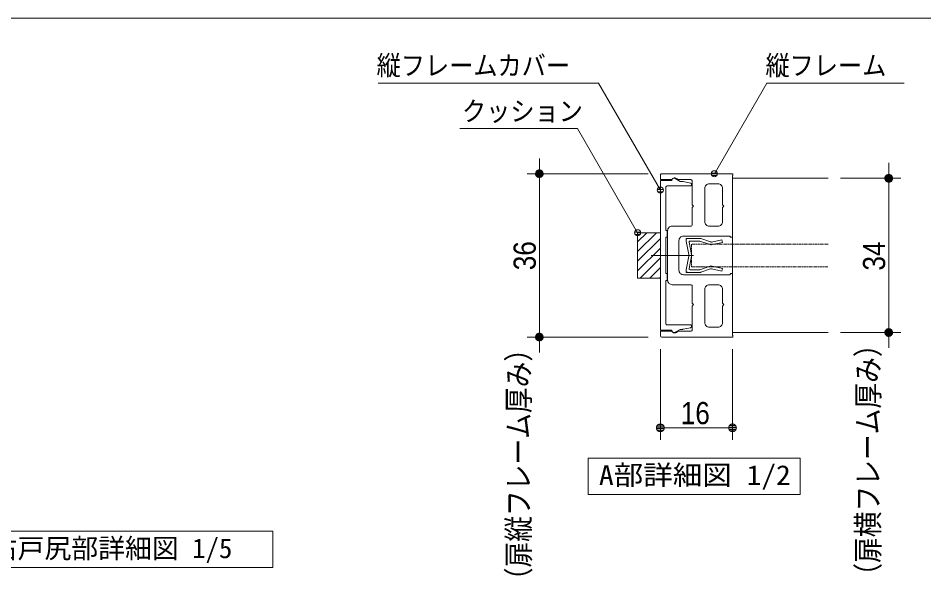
# Model space of a CAD drawing. Units: millimetres, scale not verified. Extents: x -6062 to 6062, y -3045 to 3045.
# Drawn here: x -3739 to -2242, y 1845 to 2770 of the extents above; entities that cross this region are included whole.
import ezdxf
from ezdxf.enums import TextEntityAlignment as Align

# ---------------------------------------------------------------- set-up
doc = ezdxf.new("R2010")
doc.units = ezdxf.units.MM
doc.header["$LTSCALE"] = 20
doc.linetypes.add('DOUBLE_CHAIN1', pattern=[8.8, 5, -1, 0.6, -0.6, 0.6, -1])
for name, color, linetype, lineweight in [('0-0_2寸法-1', 7, 'Continuous', 9), ('0-1_0', 7, 'Continuous', 9), ('0-2_2寸法-2', 7, 'Continuous', 9), ('0-3_2寸法-3', 7, 'Continuous', 9), ('0-4_3一般', 7, 'Continuous', 9), ('0-5_1図面枠', 7, 'Continuous', 9)]:
    doc.layers.add(name, color=color, linetype=linetype, lineweight=lineweight)
doc.styles.add('ＭＳ ゴシック', font='')
doc.styles.add('ＭＳ Ｐゴシック', font='')
doc.styles.get('ＭＳ ゴシック').set_extended_font_data('MS Gothic')
doc.styles.get('ＭＳ Ｐゴシック').set_extended_font_data('MS PGothic')

# ---------------------------------------------------------------- blocks, each defined once
blk = doc.blocks.new('グループ-74')
at = {"layer": '0-5_1図面枠'}
blk.add_lwpolyline([(-80000, 55400), (80000, 55400), (80000, -55400), (-80000, -55400)], close=True, dxfattribs=at)
blk = doc.blocks.new('図面枠')
at = {"layer": '0-5_1図面枠'}
blk.add_blockref('グループ-74', (0, 0), dxfattribs=at)
blk = doc.blocks.new('_Dot')
at = {"layer": '0-1_0'}
for p, q in [((-10, 0), (-20, 0)), ((9.78, 2), (-9.78, 2)), ((7.99, 6), (-7.99, 6)), ((9.16, -3.98), (-9.16, -3.98)), ((6, -7.98), (-6, -7.98))]:
    blk.add_line(p, q, dxfattribs=at)
for points in [[(10, 0), (9.92, 1.25), (9.69, 2.49), (9.3, 3.68), (8.76, 4.82), (8.09, 5.88), (7.29, 6.85), (6.37, 7.71), (5.36, 8.44), (4.26, 9.05), (3.09, 9.51), (1.87, 9.82), (0.63, 9.98), (-0.63, 9.98), (-1.87, 9.82), (-3.09, 9.51), (-4.26, 9.05), (-5.36, 8.44), (-6.37, 7.71), (-7.29, 6.85), (-8.09, 5.88), (-8.76, 4.82), (-9.3, 3.68), (-9.69, 2.49), (-9.92, 1.25), (-10, 0), (0, 0)], [(-10, 0), (-9.92, -1.25), (-9.69, -2.49), (-9.3, -3.68), (-8.76, -4.82), (-8.09, -5.88), (-7.29, -6.85), (-6.37, -7.71), (-5.36, -8.44), (-4.26, -9.05), (-3.09, -9.51), (-1.87, -9.82), (-0.63, -9.98), (0.63, -9.98), (1.87, -9.82), (3.09, -9.51), (4.26, -9.05), (5.36, -8.44), (6.37, -7.71), (7.29, -6.85), (8.09, -5.88), (8.76, -4.82), (9.3, -3.68), (9.69, -2.49), (9.92, -1.25), (10, 0), (0, 0)]]:
    blk.add_lwpolyline(points, close=True, dxfattribs=at)
blk = doc.blocks.new('グループ-81')
at = {"layer": '0-3_2寸法-3'}
blk.add_lwpolyline([(-13192.5, 39654.4), (-20192.5, 39654.4), (-20192.5, 40854.4), (-13192.5, 40854.4)], close=True, dxfattribs=at)
at = {"layer": '0-3_2寸法-3', "style": 'ＭＳ ゴシック', "width": 1.1}
blk.add_text('A部詳細図 1/2', height=650.9, dxfattribs=at).set_placement((-19839.4, 39772), align=Align.BOTTOM_LEFT)
blk = doc.blocks.new('グループ-82')
at = {"layer": '0-4_3一般'}
for p, q in [((-16955, 48071.9), (-16955, 48116.9)), ((-16910, 48116.9), (-16955, 48116.9)), ((-16955, 48026.9), (-16955, 48071.9)), ((-16955, 48026.9), (-16867.6, 47582.4)), ((-16910, 48116.9), (-16494.9, 48116.9)), ((-16858.2, 47991.3), (-16777.6, 47582.4)), ((-16828.8, 48026.9), (-16505, 48026.9)), ((-16190.7, 47920.9), (-16505, 48026.9)), ((-16475.7, 48112.5), (-16152.2, 48002.3)), ((-16190.7, 47920.9), (-16145, 47899.4)), ((-16152.2, 48002.3), (-16134, 47993.7)), ((-16095.6, 47909.8), (-16145, 47899.4)), ((-16114.2, 47997.9), (-16134, 47993.7)), ((-16955, 47081.9), (-16867.6, 47526.3)), ((-16858.2, 47117.5), (-16777.6, 47526.3)), ((-16955, 47036.9), (-16955, 47081.9)), ((-16955, 47036.9), (-16955, 46991.9)), ((-16828.8, 47081.9), (-16505, 47081.9)), ((-16505, 47081.9), (-16190.7, 47187.8)), ((-16152.2, 47106.4), (-16475.7, 46996.2)), ((-16190.7, 47187.8), (-16145, 47209.4)), ((-16152.2, 47106.4), (-16134, 47115)), ((-16095.6, 47198.9), (-16145, 47209.4)), ((-16114.2, 47110.8), (-16134, 47115)), ((-16910, 46991.9), (-16955, 46991.9)), ((-16494.9, 46991.9), (-16910, 46991.9))]:
    blk.add_line(p, q, dxfattribs=at)
at = {"layer": '0-4_3一般', "linetype": 'DOUBLE_CHAIN1'}
blk.add_lwpolyline([(-12260, 47929.4), (-16775, 47929.4), (-16775, 47179.4), (-12260, 47179.4)], dxfattribs=at)
at = {"layer": '0-4_3一般'}
for points in [[(-16114.2, 47997.9), (-15773.6, 48069.9), (-15755, 47981.9), (-16095.6, 47909.8)], [(-16095.6, 47198.9), (-15755, 47126.9), (-15773.6, 47038.8), (-16114.2, 47110.8)]]:
    blk.add_lwpolyline(points, dxfattribs=at)
for centre, radius, start, end in [((-16910, 48071.9), 45, 135, 180), ((-16910, 48071.9), 45, 90, 135), ((-16828.8, 47996.9), 30, 140.3825, 190.76501), ((-16828.8, 47996.9), 30, 90, 140.3825), ((-16494.9, 48071.9), 45, 77.36114, 90), ((-16494.9, 48071.9), 45, 64.72228, 77.36114), ((-16126.6, 48056.6), 150, 244.72228, 263.33323), ((-16126.6, 48056.6), 60, 244.72228, 263.33323), ((-16126.6, 48056.6), 150, 263.33323, 281.94418), ((-16126.6, 48056.6), 60, 263.33323, 281.94418), ((-17015, 47554.4), 150, 5.3825, 10.76501), ((-17015, 47554.4), 150, 349.23499, 354.6175), ((-17015, 47554.4), 150, 0, 5.3825), ((-17015, 47554.4), 150, 354.6175, 0), ((-16925, 47554.4), 150, 5.3825, 10.76501), ((-16925, 47554.4), 150, 349.23499, 354.6175), ((-16925, 47554.4), 150, 0, 5.3825), ((-16925, 47554.4), 150, 354.6175, 0), ((-16910, 47036.9), 45, 180, 225), ((-16828.8, 47111.9), 30, 169.23499, 219.6175), ((-16828.8, 47111.9), 30, 219.6175, 270), ((-16126.6, 47052.1), 150, 96.66677, 115.27772), ((-16126.6, 47052.1), 60, 96.66677, 115.27772), ((-16126.6, 47052.1), 150, 78.05582, 96.66677), ((-16126.6, 47052.1), 60, 78.05582, 96.66677), ((-16910, 47036.9), 45, 225, 270), ((-16494.9, 47036.9), 45, 270, 282.63886), ((-16494.9, 47036.9), 45, 282.63886, 295.27772)]:
    blk.add_arc(centre, radius, start, end, dxfattribs=at)
blk = doc.blocks.new('グループ-83')
at = {"layer": '0-4_3一般'}
for p, q in [((-17630, 48379.4), (-17630, 49804.4)), ((-17585, 49849.4), (-16820, 49849.4)), ((-16811.2, 49946.6), (-17060.4, 49996.4)), ((-16775, 49894.4), (-16775, 49902.5)), ((-17630, 46954.4), (-17630, 48154.4)), ((-17212.7, 47554.4), (-18112.7, 47554.4)), ((-17630, 45304.4), (-17630, 46729.4)), ((-16820, 45259.4), (-17585, 45259.4)), ((-16775, 45206.2), (-16775, 45214.4)), ((-17060.4, 45112.3), (-16811.2, 45162.1))]:
    blk.add_line(p, q, dxfattribs=at)
for points in [[(-17435, 50029.4), (-17810, 50029.4), (-17810, 45079.4), (-17435, 45079.4)], [(-17089.9, 49999.4), (-17158, 49999.4), (-17322.5, 50094.3)], [(-17630, 48154.4), (-17585, 48154.4), (-17585, 48379.4), (-17630, 48379.4)], [(-17630, 46729.4), (-17585, 46729.4), (-17585, 46954.4), (-17630, 46954.4)], [(-17322.5, 45014.4), (-17158, 45109.4), (-17089.9, 45109.4)]]:
    blk.add_lwpolyline(points, dxfattribs=at)
for centre, radius, start, end in [((-17360, 50029.4), 75, 120, 180), ((-17360, 50029.4), 75, 60, 120), ((-17585, 49804.4), 45, 135, 180), ((-17585, 49804.4), 45, 90, 135), ((-17089.9, 49849.4), 150, 84.34503, 90), ((-17089.9, 49849.4), 150, 78.69007, 84.34503), ((-16820, 49894.4), 45, 270, 315), ((-16820, 49902.5), 45, 39.34503, 78.69007), ((-16820, 49894.4), 45, 315, 0), ((-16820, 49902.5), 45, 0, 39.34503), ((-17585, 45304.4), 45, 180, 225), ((-17585, 45304.4), 45, 225, 270), ((-16820, 45214.4), 45, 45, 90), ((-16820, 45214.4), 45, 0, 45), ((-17360, 45079.4), 75, 180, 240), ((-17360, 45079.4), 75, 240, 300), ((-17089.9, 45259.4), 150, 270, 275.65497), ((-17089.9, 45259.4), 150, 275.65497, 281.30993), ((-16820, 45206.2), 45, 281.30993, 320.65497), ((-16820, 45206.2), 45, 320.65497, 0)]:
    blk.add_arc(centre, radius, start, end, dxfattribs=at)
blk = doc.blocks.new('グループ-84')
at = {"layer": '0-4_3一般'}
for p, q in [((-17810, 50059.4), (-17810, 50209.4)), ((-17442.2, 50059.4), (-17810, 50059.4)), ((-15440, 50254.4), (-17765, 50254.4)), ((-16805, 50059.4), (-17235.1, 50059.4)), ((-16760, 50014.4), (-16760, 49226.9)), ((-15425, 48184.4), (-15425, 50194.4)), ((-15410, 50220.3), (-15410, 50224.4)), ((-16340, 49774.4), (-16340, 48671.9)), ((-16190, 49924.4), (-15905, 49924.4)), ((-15755, 49774.4), (-15755, 49226.9)), ((-16715, 49181.9), (-16760, 49226.9)), ((-16760, 49136.9), (-16715, 49181.9)), ((-16760, 49136.9), (-16760, 48566.9)), ((-15710, 49181.9), (-15755, 49226.9)), ((-15755, 49136.9), (-15710, 49181.9)), ((-15755, 49136.9), (-15755, 48671.9)), ((-17420, 48521.9), (-16805, 48521.9)), ((-16190, 48521.9), (-15905, 48521.9)), ((-17570, 48371.9), (-17570, 46736.9)), ((-17195, 48041.9), (-17195, 47066.9)), ((-15470, 48154.4), (-15455, 48154.4)), ((-16715, 47554.4), (-17881.1, 47554.4)), ((-17045, 46916.9), (-15500, 46916.9)), ((-15500, 46916.9), (-15500, 46924.4)), ((-15470, 46954.4), (-15455, 46954.4)), ((-15425, 46924.4), (-15425, 44914.4)), ((-17420, 46586.9), (-16805, 46586.9)), ((-16760, 45971.9), (-16760, 46541.9)), ((-16340, 45334.4), (-16340, 46436.9)), ((-16190, 46586.9), (-15905, 46586.9)), ((-15755, 45971.9), (-15755, 46436.9)), ((-16715, 45926.9), (-16760, 45971.9)), ((-16760, 45881.9), (-16715, 45926.9)), ((-16760, 45094.4), (-16760, 45881.9)), ((-15710, 45926.9), (-15755, 45971.9)), ((-15755, 45881.9), (-15710, 45926.9)), ((-15755, 45334.4), (-15755, 45881.9)), ((-17442.2, 45049.4), (-17810, 45049.4)), ((-17810, 45049.4), (-17810, 44899.4)), ((-16805, 45049.4), (-17235.1, 45049.4)), ((-16190, 45184.4), (-15905, 45184.4)), ((-15440, 44854.4), (-17765, 44854.4)), ((-15410, 44888.4), (-15410, 44884.4))]:
    blk.add_line(p, q, dxfattribs=at)
blk.add_lwpolyline([(-17045, 48191.9), (-15500, 48191.9), (-15500, 48184.4)], dxfattribs=at)
for centre, radius, start, end in [((-17765, 50209.4), 45, 135, 180), ((-17765, 50209.4), 45, 90, 135), ((-17442.2, 50089.4), 30, 270, 298.12551), ((-17442.2, 50089.4), 30, 298.12551, 326.25101), ((-17330, 50014.4), 105, 85.81397, 146.25101), ((-17330, 50014.4), 105, 25.37693, 85.81397), ((-16805, 50014.4), 45, 45, 90), ((-16805, 50014.4), 45, 0, 45), ((-15440, 50224.4), 30, 45, 90), ((-15440, 50220.3), 30, 300, 330), ((-15440, 50224.4), 30, 0, 45), ((-15440, 50220.3), 30, 330, 0), ((-16190, 49774.4), 150, 135, 180), ((-16190, 49774.4), 150, 90, 135), ((-15905, 49774.4), 150, 45, 90), ((-15905, 49774.4), 150, 0, 45), ((-17420, 48371.9), 150, 90, 135), ((-16805, 48566.9), 45, 270, 315), ((-16805, 48566.9), 45, 315, 0), ((-16190, 48671.9), 150, 180, 225), ((-16190, 48671.9), 150, 225, 270), ((-15905, 48671.9), 150, 270, 315), ((-15905, 48671.9), 150, 315, 0), ((-17420, 48371.9), 150, 135, 180), ((-17045, 48041.9), 150, 135, 180), ((-17045, 48041.9), 150, 90, 135), ((-15470, 48184.4), 30, 180, 225), ((-15470, 48184.4), 30, 225, 270), ((-15455, 48184.4), 30, 270, 315), ((-15455, 48184.4), 30, 315, 0), ((-17045, 47066.9), 150, 180, 225), ((-17420, 46736.9), 150, 180, 225), ((-17045, 47066.9), 150, 225, 270), ((-15470, 46924.4), 30, 135, 180), ((-15470, 46924.4), 30, 90, 135), ((-15455, 46924.4), 30, 45, 90), ((-15455, 46924.4), 30, 0, 45), ((-17420, 46736.9), 150, 225, 270), ((-16805, 46541.9), 45, 45, 90), ((-16805, 46541.9), 45, 0, 45), ((-16190, 46436.9), 150, 135, 180), ((-16190, 46436.9), 150, 90, 135), ((-15905, 46436.9), 150, 45, 90), ((-15905, 46436.9), 150, 0, 45), ((-16190, 45334.4), 150, 180, 225), ((-16190, 45334.4), 150, 225, 270), ((-15905, 45334.4), 150, 270, 315), ((-15905, 45334.4), 150, 315, 0), ((-17442.2, 45019.4), 30, 61.87449, 90), ((-17442.2, 45019.4), 30, 33.74899, 61.87449), ((-17330, 45094.4), 105, 213.74899, 274.18603), ((-17330, 45094.4), 105, 274.18603, 334.62307), ((-16805, 45094.4), 45, 270, 315), ((-16805, 45094.4), 45, 315, 0), ((-15440, 44888.4), 30, 30, 60), ((-17765, 44899.4), 45, 180, 225), ((-17765, 44899.4), 45, 225, 270), ((-15440, 44884.4), 30, 270, 315), ((-15440, 44884.4), 30, 315, 0), ((-15440, 44888.4), 30, 0, 30)]:
    blk.add_arc(centre, radius, start, end, dxfattribs=at)
blk.add_blockref('グループ-83', (0, 0), dxfattribs=at)
blk = doc.blocks.new('グループ-85')
at = {"layer": '0-4_3一般'}
blk.add_lwpolyline([(-12260, 45004.4), (-15425, 45004.4), (-15425, 50104.4), (-12260, 50104.4)], dxfattribs=at)
blk = doc.blocks.new('グループ-86')
at = {"layer": '0-4_3一般'}
for p, q in [((-18560, 48000), (-18255.6, 48304.4)), ((-18560, 47680), (-17935.6, 48304.4)), ((-18560, 47360), (-17810, 48110)), ((-18560, 47040), (-17810, 47790)), ((-18475.6, 46804.4), (-17810, 47470)), ((-18155.6, 46804.4), (-17810, 47150)), ((-17835.6, 46804.4), (-17810, 46830))]:
    blk.add_line(p, q, dxfattribs=at)
blk.add_lwpolyline([(-18560, 48304.4), (-17810, 48304.4), (-17810, 46804.4), (-18560, 46804.4)], close=True, dxfattribs=at)
blk.add_lwpolyline([(-18560, 48304.4), (-17810, 48304.4), (-17810, 46804.4), (-18560, 46804.4)], close=True, dxfattribs=at)
for name in ['グループ-84', 'グループ-85', 'グループ-82']:
    blk.add_blockref(name, (0, 0), dxfattribs=at)
blk = doc.blocks.new('グループ-88')
at = {"layer": '0-3_2寸法-3'}
blk.add_lwpolyline([(-40620, 38432.3), (-30620, 38432.3), (-30620, 37232.3), (-40620, 37232.3)], close=True, dxfattribs=at)
at = {"layer": '0-3_2寸法-3', "style": 'ＭＳ ゴシック'}
blk.add_text('右戸尻部詳細図 1/5', height=650.9, dxfattribs=at).set_placement((-39944.7, 37349.9), align=Align.BOTTOM_LEFT)

msp = doc.modelspace()

# ---------------------------------------------------------------- linework, layer by layer
at = {"layer": '0-0_2寸法-1'}
for p, q in [((-2698, 2512.72), (-2898, 2512.72)), ((-2380.5, 2505.22), (-2280.5, 2505.22)), ((-2878, 2500.01), (-2878, 2255.43)), ((-2300.5, 2262.93), (-2300.5, 2492.51)), ((-2380.5, 2250.22), (-2280.5, 2250.22)), ((-2698, 2242.72), (-2898, 2242.72)), ((-2678, 2222.72), (-2678, 2072.72)), ((-2558.75, 2222.72), (-2558.75, 2072.72)), ((-2665.29, 2092.72), (-2571.46, 2092.72))]:
    msp.add_line(p, q, dxfattribs=at)
at = {"layer": '0-2_2寸法-2'}
for p, q in [((-2878, 2525.43), (-2878, 2538.14)), ((-2300.5, 2517.93), (-2300.5, 2530.64)), ((-2698, 2512.72), (-2898, 2512.72)), ((-2878, 2512.72), (-2878, 2242.72)), ((-2380.5, 2505.22), (-2280.5, 2505.22)), ((-2300.5, 2250.22), (-2300.5, 2505.22)), ((-2380.5, 2250.22), (-2280.5, 2250.22)), ((-2698, 2242.72), (-2898, 2242.72)), ((-2300.5, 2237.51), (-2300.5, 2224.79)), ((-2878, 2230.01), (-2878, 2217.29))]:
    msp.add_line(p, q, dxfattribs=at)
at = {"layer": '0-3_2寸法-3'}
for p, q in [((-2588.39, 2517.71), (-2588.73, 2517.71)), ((-2588.39, 2517.71), (-2588.73, 2517.71)), ((-2583.67, 2513.71), (-2593.46, 2513.71)), ((-2584.57, 2509.71), (-2592.56, 2509.71)), ((-2673.11, 2486.71), (-2682.89, 2486.71)), ((-2677.83, 2490.71), (-2678.17, 2490.71)), ((-2677.83, 2490.71), (-2678.17, 2490.71)), ((-2674, 2482.71), (-2682, 2482.71)), ((-2710.61, 2416.21), (-2720.39, 2416.21)), ((-2711.5, 2412.21), (-2719.5, 2412.21)), ((-2715.33, 2420.21), (-2715.67, 2420.21)), ((-2715.33, 2420.21), (-2715.67, 2420.21))]:
    msp.add_line(p, q, dxfattribs=at)
for points in [[(-2678, 2485.72), (-2780.19, 2662.72), (-3144.63, 2662.72)], [(-2588.56, 2512.72), (-2501.96, 2662.72), (-2275.08, 2662.72)], [(-2715.5, 2415.22), (-2815.09, 2587.72), (-3009.18, 2587.72)]]:
    msp.add_lwpolyline(points, dxfattribs=at)
for centre in [(-2588.56, 2512.72), (-2588.56, 2512.72), (-2678, 2485.72), (-2678, 2485.72), (-2715.5, 2415.22), (-2715.5, 2415.22)]:
    msp.add_circle(centre, 5.01, dxfattribs=at)

# ---------------------------------------------------------------- block references
at = {"layer": '0-0_2寸法-1', "xscale": 0.6356201, "yscale": 0.6356201}
for p, rotation in [((-2878, 2512.72), 90), ((-2300.5, 2505.22), 90), ((-2300.5, 2250.22), 270), ((-2878, 2242.72), 270), ((-2678, 2092.72), 180)]:
    msp.add_blockref('_Dot', p, dxfattribs=dict(at, rotation=rotation))
msp.add_blockref('_Dot', (-2558.75, 2092.72), dxfattribs=at)
at = {"layer": '0-2_2寸法-2', "xscale": 0.6356201, "yscale": 0.6356201}
for p, rotation in [((-2878, 2512.72), 270), ((-2300.5, 2505.22), 270), ((-2878, 2242.72), 90), ((-2300.5, 2250.22), 90)]:
    msp.add_blockref('_Dot', p, dxfattribs=dict(at, rotation=rotation))
at = {"layer": '0-3_2寸法-3', "xscale": 0.05, "yscale": 0.05}
for name in ['グループ-81', 'グループ-88']:
    msp.add_blockref(name, (-1787.5, 0), dxfattribs=at)
at = {"layer": '0-4_3一般', "xscale": 0.05, "yscale": 0.05}
msp.add_blockref('グループ-86', (-1787.5, 0), dxfattribs=at)
at = {"layer": '0-5_1図面枠', "xscale": 0.05, "yscale": 0.05}
msp.add_blockref('図面枠', (-1787.5, 0), dxfattribs=at)

# ---------------------------------------------------------------- texts
at = {"layer": '0-0_2寸法-1', "style": 'ＭＳ Ｐゴシック', "width": 0.9}
for s, p in [('36', (-2872.94, 2353.23)), ('34', (-2295.44, 2352.64))]:
    msp.add_text(s, height=36.66, rotation=90, dxfattribs=at).set_placement(p, align=Align.BOTTOM_LEFT)
msp.add_text('16', height=36.66, dxfattribs=at).set_placement((-2644.2, 2087.76), align=Align.BOTTOM_LEFT)
at = {"layer": '0-2_2寸法-2', "style": 'ＭＳ Ｐゴシック', "width": 0.85}
for s, p in [('（扉横フレーム厚み）', (-2305.48, 1826.75)), ('（扉縦フレーム厚み）', (-2882.98, 1819.27))]:
    msp.add_text(s, height=36.69, rotation=90, dxfattribs=at).set_placement(p, align=Align.BOTTOM_LEFT)
at = {"layer": '0-3_2寸法-3', "style": 'ＭＳ ゴシック', "width": 0.9}
for s, p in [('縦フレームカバー', (-3146.93, 2665.69)), ('縦フレーム', (-2504.26, 2665.69)), ('クッション', (-3005.84, 2590.11))]:
    msp.add_text(s, height=32.55, dxfattribs=at).set_placement(p, align=Align.BOTTOM_LEFT)

doc.saveas('drawing.dxf')
